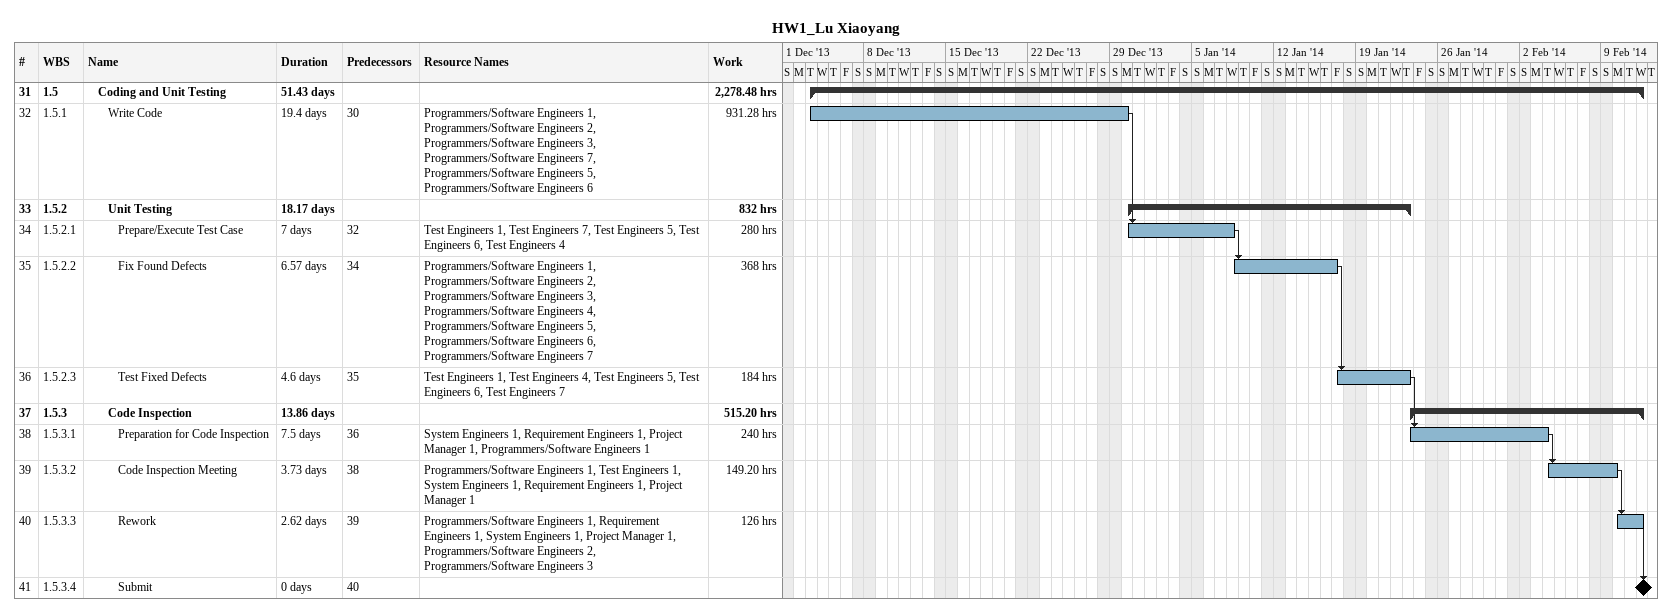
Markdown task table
HW1_Lu Xiaoyang

| ID | WBS | Task | Duration | Start | Finish | Predecessors | Resources | Work (h) |
|---|---|---|---|---|---|---|---|---|
| 31 | 1.5 | **Coding and Unit Testing** | 51.43d | 2013-12-03 | 2014-02-12 |  |  | 2278.48 |
| 32 | 1.5.1 | Write Code | 19.4d | 2013-12-03 | 2013-12-30 | 30 | Programmers/Software Engineers 1, Programmers/Software Engineers 2, Programmers/Software Engineers 3, Programmers/Software Engineers 7, Programmers/Software Engineers 5, Programmers/Software Engineers 6 | 931.28 |
| 33 | 1.5.2 | **Unit Testing** | 18.17d | 2013-12-30 | 2014-01-23 |  |  | 832 |
| 34 | 1.5.2.1 | Prepare/Execute Test Case | 7d | 2013-12-30 | 2014-01-08 | 32 | Test Engineers 1, Test Engineers 7, Test Engineers 5, Test Engineers 6, Test Engineers 4 | 280 |
| 35 | 1.5.2.2 | Fix Found Defects | 6.57d | 2014-01-08 | 2014-01-17 | 34 | Programmers/Software Engineers 1, Programmers/Software Engineers 2, Programmers/Software Engineers 3, Programmers/Software Engineers 4, Programmers/Software Engineers 5, Programmers/Software Engineers 6, Programmers/Software Engineers 7 | 368 |
| 36 | 1.5.2.3 | Test Fixed Defects | 4.6d | 2014-01-17 | 2014-01-23 | 35 | Test Engineers 1, Test Engineers 4, Test Engineers 5, Test Engineers 6, Test Engineers 7 | 184 |
| 37 | 1.5.3 | **Code Inspection** | 13.86d | 2014-01-23 | 2014-02-12 |  |  | 515.20 |
| 38 | 1.5.3.1 | Preparation for Code Inspection | 7.5d | 2014-01-23 | 2014-02-04 | 36 | System Engineers 1, Requirement Engineers 1, Project Manager 1, Programmers/Software Engineers 1 | 240 |
| 39 | 1.5.3.2 | Code Inspection Meeting | 3.73d | 2014-02-04 | 2014-02-10 | 38 | Programmers/Software Engineers 1, Test Engineers 1, System Engineers 1, Requirement Engineers 1, Project Manager 1 | 149.20 |
| 40 | 1.5.3.3 | Rework | 2.62d | 2014-02-10 | 2014-02-12 | 39 | Programmers/Software Engineers 1, Requirement Engineers 1, System Engineers 1, Project Manager 1, Programmers/Software Engineers 2, Programmers/Software Engineers 3 | 126 |
| 41 | 1.5.3.4 | Submit | 0d | 2014-02-12 | 2014-02-12 | 40 |  |  |
